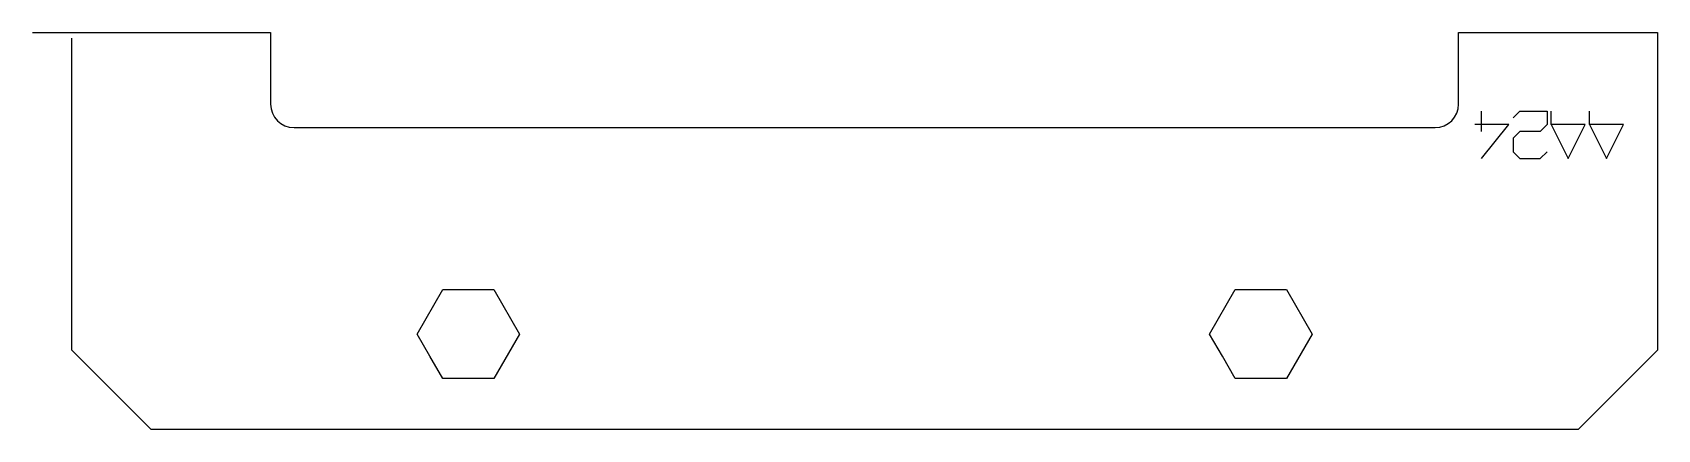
# Model space of a CAD drawing. Extents: x 323 to 528, y 882 to 932.
import ezdxf

# ---------------------------------------------------------------- set-up
doc = ezdxf.new("R2010")
doc.units = 0

msp = doc.modelspace()

# ---------------------------------------------------------------- linework, layer by layer
for p, q in [((323.12, 932.45), (328.12, 932.45)), ((328.07, 892.38), (328.07, 931.75)), ((328.12, 932.45), (353.17, 932.45)), ((353.17, 932.45), (353.17, 923.4)), ((503.07, 923.4), (503.07, 932.45)), ((503.07, 932.45), (528.17, 932.45)), ((528.17, 932.45), (528.17, 892.38)), ((509.41, 920.82), (505.12, 920.82)), ((505.98, 919.97), (505.98, 922.54)), ((505.98, 916.54), (509.41, 920.82)), ((509.94, 921.68), (510.8, 922.54)), ((510.8, 922.54), (514.23, 922.54)), ((514.23, 920.82), (513.37, 919.97)), ((514.23, 922.54), (514.23, 920.82)), ((514.77, 920.82), (514.77, 922.54)), ((519.05, 920.82), (514.77, 920.82)), ((514.77, 920.82), (516.91, 916.54)), ((516.91, 916.54), (519.05, 920.82)), ((519.59, 920.82), (519.59, 922.54)), ((523.87, 920.82), (519.59, 920.82)), ((519.59, 920.82), (521.73, 916.54)), ((521.73, 916.54), (523.87, 920.82)), ((356.12, 920.45), (500.12, 920.45)), ((510.8, 919.97), (509.94, 919.11)), ((509.94, 919.11), (509.94, 917.39)), ((513.37, 919.97), (510.8, 919.97)), ((509.94, 917.39), (510.8, 916.54)), ((513.37, 916.54), (514.23, 917.39)), ((510.8, 916.54), (513.37, 916.54)), ((371.65, 894.4), (374.89, 900)), ((374.89, 900), (381.35, 900)), ((381.35, 900), (384.59, 894.4)), ((471.65, 894.4), (474.89, 900)), ((474.89, 900), (481.35, 900)), ((481.35, 900), (484.59, 894.4)), ((373.27, 891.6), (371.65, 894.4)), ((384.59, 894.4), (381.35, 888.8)), ((473.27, 891.6), (471.65, 894.4)), ((484.59, 894.4), (481.35, 888.8)), ((338.1, 882.35), (328.07, 892.38)), ((528.17, 892.38), (518.14, 882.35)), ((374.89, 888.8), (373.27, 891.6)), ((474.89, 888.8), (473.27, 891.6)), ((381.35, 888.8), (374.89, 888.8)), ((481.35, 888.8), (474.89, 888.8)), ((518.14, 882.35), (338.1, 882.35))]:
    msp.add_line(p, q)
for centre, start, end in [((356.12, 923.4), 180, 270), ((500.12, 923.4), 270, 360)]:
    msp.add_arc(centre, 2.95, start, end)

doc.saveas('drawing.dxf')
